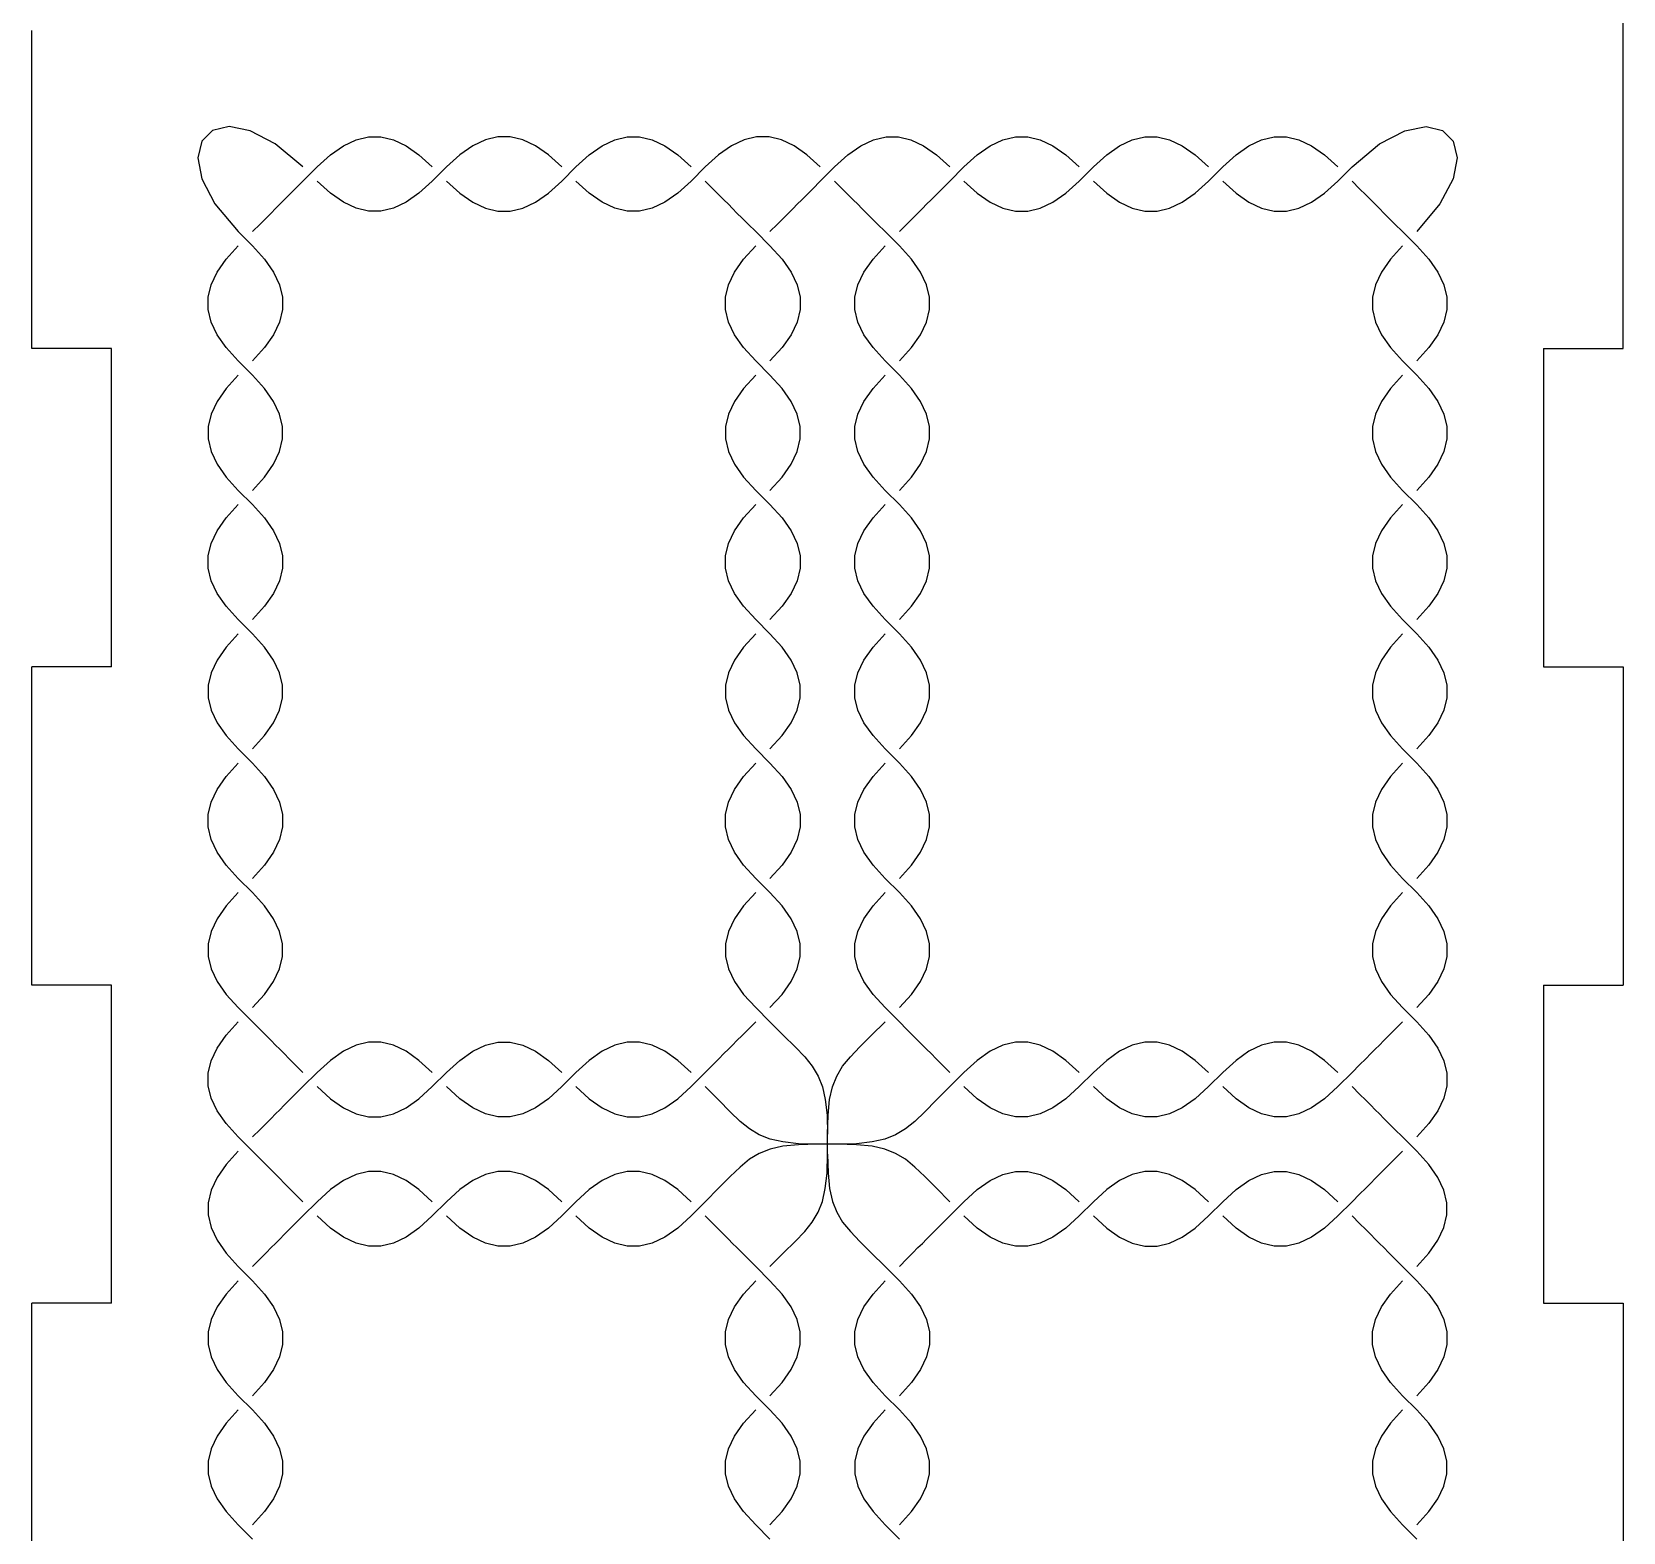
# Model space of a CAD drawing. Extents: x -112 to 112, y -170 to 170.
# Drawn here: x 0.6 to 111.8, y -63.9 to 40.9 of the extents above; entities that cross this region are included whole.
import ezdxf

# ---------------------------------------------------------------- set-up
doc = ezdxf.new("R2010")
doc.units = 0
doc.header["$MEASUREMENT"] = 0
doc.layers.get('0').update_dxf_attribs({"linetype": 'CONTINUOUS'})

msp = doc.modelspace()

# ---------------------------------------------------------------- linework, layer by layer
for p, q in [((111.76, 18.73), (111.76, 168.35)), ((0.64, 18.73), (0.64, 40.95)), ((13.25, 33.97), (12.5, 33.22)), ((14.41, 34.24), (13.25, 33.97)), ((15.89, 33.95), (14.41, 34.24)), ((17.64, 33.04), (15.89, 33.95)), ((23.28, 33.31), (24.15, 33.52)), ((24.15, 33.52), (25.02, 33.52)), ((25.02, 33.52), (25.89, 33.31)), ((33.18, 33.52), (32.31, 33.31)), ((34.05, 33.52), (33.18, 33.52)), ((34.92, 33.31), (34.05, 33.52)), ((41.35, 33.31), (42.22, 33.52)), ((42.22, 33.52), (43.08, 33.52)), ((43.08, 33.52), (43.95, 33.31)), ((51.25, 33.52), (50.38, 33.31)), ((52.12, 33.52), (51.25, 33.52)), ((52.99, 33.31), (52.12, 33.52)), ((59.42, 33.31), (60.29, 33.52)), ((60.29, 33.52), (61.15, 33.52)), ((61.15, 33.52), (62.02, 33.31)), ((68.45, 33.31), (69.32, 33.52)), ((69.32, 33.52), (70.19, 33.52)), ((70.19, 33.52), (71.06, 33.31)), ((77.48, 33.31), (78.35, 33.52)), ((78.35, 33.52), (79.22, 33.52)), ((79.22, 33.52), (80.09, 33.31)), ((86.52, 33.31), (87.39, 33.52)), ((87.39, 33.52), (88.25, 33.52)), ((88.25, 33.52), (89.12, 33.31)), ((94.76, 33.04), (96.51, 33.95)), ((96.51, 33.95), (98, 34.24)), ((98, 34.24), (99.15, 33.97)), ((99.15, 33.97), (99.9, 33.22)), ((12.5, 33.22), (12.23, 32.06)), ((19.57, 31.42), (17.64, 33.04)), ((20.57, 31.42), (21.5, 32.26)), ((21.5, 32.26), (22.4, 32.89)), ((22.4, 32.89), (23.28, 33.31)), ((25.89, 33.31), (26.77, 32.89)), ((26.77, 32.89), (27.67, 32.26)), ((27.67, 32.26), (28.6, 31.42)), ((30.53, 32.26), (29.6, 31.42)), ((31.43, 32.89), (30.53, 32.26)), ((32.31, 33.31), (31.43, 32.89)), ((35.8, 32.89), (34.92, 33.31)), ((36.71, 32.26), (35.8, 32.89)), ((37.64, 31.42), (36.71, 32.26)), ((38.63, 31.42), (39.56, 32.26)), ((39.56, 32.26), (40.47, 32.89)), ((40.47, 32.89), (41.35, 33.31)), ((43.95, 33.31), (44.84, 32.89)), ((44.84, 32.89), (45.74, 32.26)), ((45.74, 32.26), (46.67, 31.42)), ((48.6, 32.26), (47.67, 31.42)), ((49.5, 32.89), (48.6, 32.26)), ((50.38, 33.31), (49.5, 32.89)), ((53.87, 32.89), (52.99, 33.31)), ((54.77, 32.26), (53.87, 32.89)), ((55.7, 31.42), (54.77, 32.26)), ((56.7, 31.42), (57.63, 32.26)), ((57.63, 32.26), (58.53, 32.89)), ((58.53, 32.89), (59.42, 33.31)), ((62.02, 33.31), (62.9, 32.89)), ((62.9, 32.89), (63.81, 32.26)), ((63.81, 32.26), (64.74, 31.42)), ((65.73, 31.42), (66.66, 32.26)), ((66.66, 32.26), (67.57, 32.89)), ((67.57, 32.89), (68.45, 33.31)), ((71.06, 33.31), (71.94, 32.89)), ((71.94, 32.89), (72.84, 32.26)), ((72.84, 32.26), (73.77, 31.42)), ((74.77, 31.42), (75.7, 32.26)), ((75.7, 32.26), (76.6, 32.89)), ((76.6, 32.89), (77.48, 33.31)), ((80.09, 33.31), (80.97, 32.89)), ((80.97, 32.89), (81.87, 32.26)), ((81.87, 32.26), (82.8, 31.42)), ((83.8, 31.42), (84.73, 32.26)), ((84.73, 32.26), (85.63, 32.89)), ((85.63, 32.89), (86.52, 33.31)), ((89.12, 33.31), (90, 32.89)), ((90, 32.89), (90.91, 32.26)), ((90.91, 32.26), (91.84, 31.42)), ((92.84, 31.42), (94.76, 33.04)), ((99.9, 33.22), (100.17, 32.06)), ((12.23, 32.06), (12.52, 30.58)), ((19.57, 30.42), (20.57, 31.42)), ((29.6, 31.42), (28.6, 30.42)), ((37.64, 30.42), (38.63, 31.42)), ((47.67, 31.42), (46.67, 30.42)), ((55.7, 30.42), (56.7, 31.42)), ((64.74, 30.42), (65.73, 31.42)), ((73.77, 30.42), (74.77, 31.42)), ((82.8, 30.42), (83.8, 31.42)), ((91.84, 30.42), (92.84, 31.42)), ((100.17, 32.06), (99.89, 30.58)), ((12.52, 30.58), (13.43, 28.83)), ((19.04, 29.89), (19.57, 30.42)), ((21.5, 29.58), (20.57, 30.42)), ((28.6, 30.42), (27.67, 29.58)), ((29.6, 30.42), (30.53, 29.58)), ((36.71, 29.58), (37.64, 30.42)), ((39.56, 29.58), (38.63, 30.42)), ((46.67, 30.42), (45.74, 29.58)), ((47.67, 30.42), (48.19, 29.89)), ((55.18, 29.89), (55.7, 30.42)), ((57.23, 29.89), (56.7, 30.42)), ((64.21, 29.89), (64.74, 30.42)), ((65.73, 30.42), (66.66, 29.58)), ((72.84, 29.58), (73.77, 30.42)), ((74.77, 30.42), (75.7, 29.58)), ((81.87, 29.58), (82.8, 30.42)), ((83.8, 30.42), (84.73, 29.58)), ((90.91, 29.58), (91.84, 30.42)), ((92.84, 30.42), (93.36, 29.89)), ((99.89, 30.58), (98.97, 28.83)), ((17.96, 28.81), (18.27, 29.12)), ((18.27, 29.12), (18.62, 29.47)), ((18.62, 29.47), (19.04, 29.89)), ((22.4, 28.95), (21.5, 29.58)), ((23.28, 28.53), (22.4, 28.95)), ((26.77, 28.95), (25.89, 28.53)), ((27.67, 29.58), (26.77, 28.95)), ((30.53, 29.58), (31.43, 28.95)), ((31.43, 28.95), (32.31, 28.53)), ((34.92, 28.53), (35.8, 28.95)), ((35.8, 28.95), (36.71, 29.58)), ((40.47, 28.95), (39.56, 29.58)), ((41.35, 28.53), (40.47, 28.95)), ((44.84, 28.95), (43.95, 28.53)), ((45.74, 29.58), (44.84, 28.95)), ((48.19, 29.89), (48.62, 29.47)), ((48.62, 29.47), (48.97, 29.12)), ((48.97, 29.12), (49.28, 28.81)), ((54.09, 28.81), (54.4, 29.12)), ((54.4, 29.12), (54.75, 29.47)), ((54.75, 29.47), (55.18, 29.89)), ((57.65, 29.47), (57.23, 29.89)), ((58, 29.12), (57.65, 29.47)), ((58.31, 28.81), (58, 29.12)), ((63.12, 28.81), (63.43, 29.12)), ((63.43, 29.12), (63.79, 29.47)), ((63.79, 29.47), (64.21, 29.89)), ((66.66, 29.58), (67.57, 28.95)), ((67.57, 28.95), (68.45, 28.53)), ((71.06, 28.53), (71.94, 28.95)), ((71.94, 28.95), (72.84, 29.58)), ((75.7, 29.58), (76.6, 28.95)), ((76.6, 28.95), (77.48, 28.53)), ((80.09, 28.53), (80.97, 28.95)), ((80.97, 28.95), (81.87, 29.58)), ((84.73, 29.58), (85.63, 28.95)), ((85.63, 28.95), (86.52, 28.53)), ((89.12, 28.53), (90, 28.95)), ((90, 28.95), (90.91, 29.58)), ((93.36, 29.89), (93.79, 29.47)), ((93.79, 29.47), (94.14, 29.12)), ((94.14, 29.12), (94.45, 28.81)), ((13.43, 28.83), (15.05, 26.9)), ((16.58, 27.43), (17, 27.85)), ((17, 27.85), (17.35, 28.2)), ((17.35, 28.2), (17.66, 28.51)), ((17.66, 28.51), (17.96, 28.81)), ((24.15, 28.32), (23.28, 28.53)), ((25.02, 28.32), (24.15, 28.32)), ((25.89, 28.53), (25.02, 28.32)), ((32.31, 28.53), (33.18, 28.32)), ((33.18, 28.32), (34.05, 28.32)), ((34.05, 28.32), (34.92, 28.53)), ((42.22, 28.32), (41.35, 28.53)), ((43.08, 28.32), (42.22, 28.32)), ((43.95, 28.53), (43.08, 28.32)), ((49.28, 28.81), (49.57, 28.51)), ((49.57, 28.51), (49.88, 28.2)), ((49.88, 28.2), (50.24, 27.85)), ((50.24, 27.85), (50.66, 27.43)), ((52.71, 27.43), (53.14, 27.85)), ((53.14, 27.85), (53.49, 28.2)), ((53.49, 28.2), (53.8, 28.51)), ((53.8, 28.51), (54.09, 28.81)), ((58.61, 28.51), (58.31, 28.81)), ((58.92, 28.2), (58.61, 28.51)), ((59.27, 27.85), (58.92, 28.2)), ((59.69, 27.43), (59.27, 27.85)), ((61.74, 27.43), (62.17, 27.85)), ((62.17, 27.85), (62.52, 28.2)), ((62.52, 28.2), (62.83, 28.51)), ((62.83, 28.51), (63.12, 28.81)), ((68.45, 28.53), (69.32, 28.32)), ((69.32, 28.32), (70.19, 28.32)), ((70.19, 28.32), (71.06, 28.53)), ((77.48, 28.53), (78.35, 28.32)), ((78.35, 28.32), (79.22, 28.32)), ((79.22, 28.32), (80.09, 28.53)), ((86.52, 28.53), (87.39, 28.32)), ((87.39, 28.32), (88.25, 28.32)), ((88.25, 28.32), (89.12, 28.53)), ((94.45, 28.81), (94.74, 28.51)), ((94.74, 28.51), (95.05, 28.2)), ((95.05, 28.2), (95.4, 27.85)), ((95.4, 27.85), (95.83, 27.43)), ((98.97, 28.83), (97.35, 26.9)), ((15.05, 26.9), (16.05, 25.9)), ((16.05, 26.9), (16.58, 27.43)), ((50.66, 27.43), (51.19, 26.9)), ((51.19, 26.9), (52.18, 25.9)), ((52.18, 26.9), (52.71, 27.43)), ((60.22, 26.9), (59.69, 27.43)), ((61.22, 25.9), (60.22, 26.9)), ((61.22, 26.9), (61.74, 27.43)), ((95.83, 27.43), (96.35, 26.9)), ((96.35, 26.9), (97.35, 25.9)), ((14.21, 24.97), (15.05, 25.9)), ((16.05, 25.9), (16.89, 24.97)), ((50.34, 24.97), (51.19, 25.9)), ((52.18, 25.9), (53.03, 24.97)), ((59.38, 24.97), (60.22, 25.9)), ((62.06, 24.97), (61.22, 25.9)), ((96.35, 25.9), (95.51, 24.97)), ((97.35, 25.9), (98.19, 24.97)), ((13.58, 24.07), (14.21, 24.97)), ((16.89, 24.97), (17.52, 24.07)), ((49.71, 24.07), (50.34, 24.97)), ((53.03, 24.97), (53.66, 24.07)), ((58.75, 24.07), (59.38, 24.97)), ((62.69, 24.07), (62.06, 24.97)), ((95.51, 24.97), (94.88, 24.07)), ((98.19, 24.97), (98.83, 24.07)), ((13.16, 23.19), (13.58, 24.07)), ((17.52, 24.07), (17.94, 23.19)), ((49.29, 23.19), (49.71, 24.07)), ((53.66, 24.07), (54.08, 23.19)), ((58.33, 23.19), (58.75, 24.07)), ((63.11, 23.19), (62.69, 24.07)), ((94.88, 24.07), (94.46, 23.19)), ((98.83, 24.07), (99.25, 23.19)), ((12.95, 22.32), (13.16, 23.19)), ((12.95, 21.45), (12.95, 22.32)), ((17.94, 23.19), (18.15, 22.32)), ((18.15, 22.32), (18.15, 21.45)), ((49.08, 22.32), (49.29, 23.19)), ((49.08, 21.45), (49.08, 22.32)), ((54.08, 23.19), (54.29, 22.32)), ((54.29, 22.32), (54.29, 21.45)), ((58.12, 22.32), (58.33, 23.19)), ((58.12, 21.45), (58.12, 22.32)), ((63.32, 22.32), (63.11, 23.19)), ((63.32, 21.45), (63.32, 22.32)), ((94.46, 23.19), (94.25, 22.32)), ((94.25, 22.32), (94.25, 21.45)), ((99.25, 23.19), (99.46, 22.32)), ((99.46, 22.32), (99.46, 21.45)), ((13.16, 20.58), (12.95, 21.45)), ((18.15, 21.45), (17.94, 20.58)), ((49.29, 20.58), (49.08, 21.45)), ((54.29, 21.45), (54.08, 20.58)), ((58.33, 20.58), (58.12, 21.45)), ((63.11, 20.58), (63.32, 21.45)), ((94.25, 21.45), (94.46, 20.58)), ((99.46, 21.45), (99.25, 20.58)), ((13.58, 19.7), (13.16, 20.58)), ((17.94, 20.58), (17.52, 19.7)), ((49.71, 19.7), (49.29, 20.58)), ((54.08, 20.58), (53.66, 19.7)), ((58.75, 19.7), (58.33, 20.58)), ((62.69, 19.7), (63.11, 20.58)), ((94.46, 20.58), (94.88, 19.7)), ((99.25, 20.58), (98.83, 19.7)), ((14.21, 18.8), (13.58, 19.7)), ((17.52, 19.7), (16.89, 18.8)), ((50.34, 18.8), (49.71, 19.7)), ((53.66, 19.7), (53.03, 18.8)), ((59.38, 18.8), (58.75, 19.7)), ((62.06, 18.8), (62.69, 19.7)), ((94.88, 19.7), (95.51, 18.8)), ((98.83, 19.7), (98.19, 18.8)), ((6.2, 18.73), (0.64, 18.73)), ((6.2, -3.5), (6.2, 18.73)), ((15.05, 17.87), (14.21, 18.8)), ((16.05, 16.87), (15.05, 17.87)), ((16.89, 18.8), (16.05, 17.87)), ((51.19, 17.87), (50.34, 18.8)), ((52.18, 16.87), (51.19, 17.87)), ((53.03, 18.8), (52.18, 17.87)), ((60.22, 17.87), (59.38, 18.8)), ((61.22, 16.87), (60.22, 17.87)), ((61.22, 17.87), (62.06, 18.8)), ((95.51, 18.8), (96.35, 17.87)), ((96.35, 17.87), (97.35, 16.87)), ((98.19, 18.8), (97.35, 17.87)), ((106.21, 18.73), (111.76, 18.73)), ((106.21, 18.73), (106.21, -3.5)), ((15.05, 16.87), (14.21, 15.94)), ((16.89, 15.94), (16.05, 16.87)), ((51.19, 16.87), (50.34, 15.94)), ((53.03, 15.94), (52.18, 16.87)), ((59.38, 15.94), (60.22, 16.87)), ((62.06, 15.94), (61.22, 16.87)), ((96.35, 16.87), (95.51, 15.94)), ((97.35, 16.87), (98.19, 15.94)), ((14.21, 15.94), (13.58, 15.04)), ((17.52, 15.04), (16.89, 15.94)), ((50.34, 15.94), (49.71, 15.04)), ((53.66, 15.04), (53.03, 15.94)), ((58.75, 15.04), (59.38, 15.94)), ((62.69, 15.04), (62.06, 15.94)), ((95.51, 15.94), (94.88, 15.04)), ((98.19, 15.94), (98.83, 15.04)), ((13.58, 15.04), (13.16, 14.16)), ((17.94, 14.16), (17.52, 15.04)), ((49.71, 15.04), (49.29, 14.16)), ((54.08, 14.16), (53.66, 15.04)), ((58.33, 14.16), (58.75, 15.04)), ((63.11, 14.16), (62.69, 15.04)), ((94.88, 15.04), (94.46, 14.16)), ((98.83, 15.04), (99.25, 14.16)), ((13.16, 14.16), (12.95, 13.29)), ((18.15, 13.29), (17.94, 14.16)), ((49.29, 14.16), (49.08, 13.29)), ((54.29, 13.29), (54.08, 14.16)), ((58.12, 13.29), (58.33, 14.16)), ((63.32, 13.29), (63.11, 14.16)), ((94.46, 14.16), (94.25, 13.29)), ((99.25, 14.16), (99.46, 13.29)), ((12.95, 13.29), (12.95, 12.42)), ((12.95, 12.42), (13.16, 11.55)), ((17.94, 11.55), (18.15, 12.42)), ((18.15, 12.42), (18.15, 13.29)), ((49.08, 13.29), (49.08, 12.42)), ((49.08, 12.42), (49.29, 11.55)), ((54.08, 11.55), (54.29, 12.42)), ((54.29, 12.42), (54.29, 13.29)), ((58.12, 12.42), (58.12, 13.29)), ((58.33, 11.55), (58.12, 12.42)), ((63.11, 11.55), (63.32, 12.42)), ((63.32, 12.42), (63.32, 13.29)), ((94.25, 13.29), (94.25, 12.42)), ((94.25, 12.42), (94.46, 11.55)), ((99.46, 12.42), (99.25, 11.55)), ((99.46, 13.29), (99.46, 12.42)), ((13.16, 11.55), (13.58, 10.67)), ((17.52, 10.67), (17.94, 11.55)), ((49.29, 11.55), (49.71, 10.67)), ((53.66, 10.67), (54.08, 11.55)), ((58.75, 10.67), (58.33, 11.55)), ((62.69, 10.67), (63.11, 11.55)), ((94.46, 11.55), (94.88, 10.67)), ((99.25, 11.55), (98.83, 10.67)), ((13.58, 10.67), (14.21, 9.76)), ((16.89, 9.76), (17.52, 10.67)), ((49.71, 10.67), (50.34, 9.76)), ((53.03, 9.76), (53.66, 10.67)), ((59.38, 9.76), (58.75, 10.67)), ((62.06, 9.76), (62.69, 10.67)), ((94.88, 10.67), (95.51, 9.76)), ((98.83, 10.67), (98.19, 9.76)), ((14.21, 9.76), (15.05, 8.83)), ((16.05, 8.83), (16.89, 9.76)), ((50.34, 9.76), (51.19, 8.83)), ((52.18, 8.83), (53.03, 9.76)), ((60.22, 8.83), (59.38, 9.76)), ((61.22, 8.83), (62.06, 9.76)), ((95.51, 9.76), (96.35, 8.83)), ((98.19, 9.76), (97.35, 8.83)), ((14.21, 6.91), (15.05, 7.84)), ((15.05, 8.83), (16.05, 7.84)), ((16.05, 7.84), (16.89, 6.91)), ((50.34, 6.91), (51.19, 7.84)), ((51.19, 8.83), (52.18, 7.84)), ((52.18, 7.84), (53.03, 6.91)), ((59.38, 6.91), (60.22, 7.84)), ((61.22, 7.84), (60.22, 8.83)), ((62.06, 6.91), (61.22, 7.84)), ((96.35, 7.84), (95.51, 6.91)), ((96.35, 8.83), (97.35, 7.84)), ((97.35, 7.84), (98.19, 6.91)), ((13.58, 6), (14.21, 6.91)), ((16.89, 6.91), (17.52, 6)), ((49.71, 6), (50.34, 6.91)), ((53.03, 6.91), (53.66, 6)), ((58.75, 6), (59.38, 6.91)), ((62.69, 6), (62.06, 6.91)), ((95.51, 6.91), (94.88, 6)), ((98.19, 6.91), (98.83, 6)), ((13.16, 5.12), (13.58, 6)), ((17.52, 6), (17.94, 5.12)), ((49.29, 5.12), (49.71, 6)), ((53.66, 6), (54.08, 5.12)), ((58.33, 5.12), (58.75, 6)), ((63.11, 5.12), (62.69, 6)), ((94.88, 6), (94.46, 5.12)), ((98.83, 6), (99.25, 5.12)), ((12.95, 4.25), (13.16, 5.12)), ((17.94, 5.12), (18.15, 4.25)), ((49.08, 4.25), (49.29, 5.12)), ((54.08, 5.12), (54.29, 4.25)), ((58.12, 4.25), (58.33, 5.12)), ((63.32, 4.25), (63.11, 5.12)), ((94.46, 5.12), (94.25, 4.25)), ((99.25, 5.12), (99.46, 4.25)), ((12.95, 3.39), (12.95, 4.25)), ((13.16, 2.52), (12.95, 3.39)), ((18.15, 3.39), (17.94, 2.52)), ((18.15, 4.25), (18.15, 3.39)), ((49.08, 3.39), (49.08, 4.25)), ((49.29, 2.52), (49.08, 3.39)), ((54.29, 3.39), (54.08, 2.52)), ((54.29, 4.25), (54.29, 3.39)), ((58.12, 3.39), (58.12, 4.25)), ((58.33, 2.52), (58.12, 3.39)), ((63.11, 2.52), (63.32, 3.39)), ((63.32, 3.39), (63.32, 4.25)), ((94.25, 4.25), (94.25, 3.39)), ((94.25, 3.39), (94.46, 2.52)), ((99.46, 3.39), (99.25, 2.52)), ((99.46, 4.25), (99.46, 3.39)), ((13.58, 1.63), (13.16, 2.52)), ((17.94, 2.52), (17.52, 1.63)), ((49.71, 1.63), (49.29, 2.52)), ((54.08, 2.52), (53.66, 1.63)), ((58.75, 1.63), (58.33, 2.52)), ((62.69, 1.63), (63.11, 2.52)), ((94.46, 2.52), (94.88, 1.63)), ((99.25, 2.52), (98.83, 1.63)), ((14.21, 0.73), (13.58, 1.63)), ((17.52, 1.63), (16.89, 0.73)), ((50.34, 0.73), (49.71, 1.63)), ((53.66, 1.63), (53.03, 0.73)), ((59.38, 0.73), (58.75, 1.63)), ((62.06, 0.73), (62.69, 1.63)), ((94.88, 1.63), (95.51, 0.73)), ((98.83, 1.63), (98.19, 0.73)), ((15.05, -0.2), (14.21, 0.73)), ((16.89, 0.73), (16.05, -0.2)), ((51.19, -0.2), (50.34, 0.73)), ((53.03, 0.73), (52.18, -0.2)), ((60.22, -0.2), (59.38, 0.73)), ((61.22, -0.2), (62.06, 0.73)), ((95.51, 0.73), (96.35, -0.2)), ((98.19, 0.73), (97.35, -0.2)), ((16.05, -1.2), (15.05, -0.2)), ((52.18, -1.2), (51.19, -0.2)), ((61.22, -1.2), (60.22, -0.2)), ((96.35, -0.2), (97.35, -1.2)), ((14.21, -2.13), (13.58, -3.03)), ((15.05, -1.2), (14.21, -2.13)), ((16.89, -2.13), (16.05, -1.2)), ((17.52, -3.03), (16.89, -2.13)), ((50.34, -2.13), (49.71, -3.03)), ((51.19, -1.2), (50.34, -2.13)), ((53.03, -2.13), (52.18, -1.2)), ((53.66, -3.03), (53.03, -2.13)), ((58.75, -3.03), (59.38, -2.13)), ((59.38, -2.13), (60.22, -1.2)), ((62.06, -2.13), (61.22, -1.2)), ((62.69, -3.03), (62.06, -2.13)), ((95.51, -2.13), (94.88, -3.03)), ((96.35, -1.2), (95.51, -2.13)), ((97.35, -1.2), (98.19, -2.13)), ((98.19, -2.13), (98.83, -3.03)), ((13.58, -3.03), (13.16, -3.91)), ((17.94, -3.91), (17.52, -3.03)), ((49.71, -3.03), (49.29, -3.91)), ((54.08, -3.91), (53.66, -3.03)), ((58.33, -3.91), (58.75, -3.03)), ((63.11, -3.91), (62.69, -3.03)), ((94.88, -3.03), (94.46, -3.91)), ((98.83, -3.03), (99.25, -3.91)), ((0.64, -25.72), (0.64, -3.5)), ((6.2, -3.5), (0.64, -3.5)), ((13.16, -3.91), (12.95, -4.78)), ((18.15, -4.78), (17.94, -3.91)), ((49.29, -3.91), (49.08, -4.78)), ((54.29, -4.78), (54.08, -3.91)), ((58.12, -4.78), (58.33, -3.91)), ((63.32, -4.78), (63.11, -3.91)), ((94.46, -3.91), (94.25, -4.78)), ((99.25, -3.91), (99.46, -4.78)), ((106.21, -3.5), (111.76, -3.5)), ((111.76, -3.5), (111.76, -25.72)), ((12.95, -4.78), (12.95, -5.65)), ((18.15, -5.65), (18.15, -4.78)), ((49.08, -4.78), (49.08, -5.65)), ((54.29, -5.65), (54.29, -4.78)), ((58.12, -5.65), (58.12, -4.78)), ((63.32, -5.65), (63.32, -4.78)), ((94.25, -4.78), (94.25, -5.65)), ((99.46, -4.78), (99.46, -5.65)), ((12.95, -5.65), (13.16, -6.52)), ((13.16, -6.52), (13.58, -7.4)), ((17.52, -7.4), (17.94, -6.52)), ((17.94, -6.52), (18.15, -5.65)), ((49.08, -5.65), (49.29, -6.52)), ((49.29, -6.52), (49.71, -7.4)), ((53.66, -7.4), (54.08, -6.52)), ((54.08, -6.52), (54.29, -5.65)), ((58.33, -6.52), (58.12, -5.65)), ((58.75, -7.4), (58.33, -6.52)), ((62.69, -7.4), (63.11, -6.52)), ((63.11, -6.52), (63.32, -5.65)), ((94.25, -5.65), (94.46, -6.52)), ((94.46, -6.52), (94.88, -7.4)), ((99.25, -6.52), (98.83, -7.4)), ((99.46, -5.65), (99.25, -6.52)), ((13.58, -7.4), (14.21, -8.3)), ((16.89, -8.3), (17.52, -7.4)), ((49.71, -7.4), (50.34, -8.3)), ((53.03, -8.3), (53.66, -7.4)), ((59.38, -8.3), (58.75, -7.4)), ((62.06, -8.3), (62.69, -7.4)), ((94.88, -7.4), (95.51, -8.3)), ((98.83, -7.4), (98.19, -8.3)), ((14.21, -8.3), (15.05, -9.23)), ((16.05, -9.23), (16.89, -8.3)), ((50.34, -8.3), (51.19, -9.23)), ((52.18, -9.23), (53.03, -8.3)), ((60.22, -9.23), (59.38, -8.3)), ((61.22, -9.23), (62.06, -8.3)), ((95.51, -8.3), (96.35, -9.23)), ((98.19, -8.3), (97.35, -9.23)), ((15.05, -9.23), (16.05, -10.23)), ((51.19, -9.23), (52.18, -10.23)), ((61.22, -10.23), (60.22, -9.23)), ((96.35, -9.23), (97.35, -10.23)), ((14.21, -11.16), (15.05, -10.23)), ((16.05, -10.23), (16.89, -11.16)), ((50.34, -11.16), (51.19, -10.23)), ((52.18, -10.23), (53.03, -11.16)), ((59.38, -11.16), (60.22, -10.23)), ((62.06, -11.16), (61.22, -10.23)), ((96.35, -10.23), (95.51, -11.16)), ((97.35, -10.23), (98.19, -11.16)), ((13.16, -12.95), (13.58, -12.06)), ((13.58, -12.06), (14.21, -11.16)), ((16.89, -11.16), (17.52, -12.06)), ((17.52, -12.06), (17.94, -12.95)), ((49.29, -12.95), (49.71, -12.06)), ((49.71, -12.06), (50.34, -11.16)), ((53.03, -11.16), (53.66, -12.06)), ((53.66, -12.06), (54.08, -12.95)), ((58.33, -12.95), (58.75, -12.06)), ((58.75, -12.06), (59.38, -11.16)), ((62.69, -12.06), (62.06, -11.16)), ((63.11, -12.95), (62.69, -12.06)), ((94.88, -12.06), (94.46, -12.95)), ((95.51, -11.16), (94.88, -12.06)), ((98.19, -11.16), (98.83, -12.06)), ((98.83, -12.06), (99.25, -12.95)), ((12.95, -13.82), (13.16, -12.95)), ((17.94, -12.95), (18.15, -13.82)), ((49.08, -13.82), (49.29, -12.95)), ((54.08, -12.95), (54.29, -13.82)), ((58.12, -13.82), (58.33, -12.95)), ((63.32, -13.82), (63.11, -12.95)), ((94.46, -12.95), (94.25, -13.82)), ((99.25, -12.95), (99.46, -13.82)), ((12.95, -14.68), (12.95, -13.82)), ((18.15, -13.82), (18.15, -14.68)), ((49.08, -14.68), (49.08, -13.82)), ((54.29, -13.82), (54.29, -14.68)), ((58.12, -14.68), (58.12, -13.82)), ((63.32, -14.68), (63.32, -13.82)), ((94.25, -13.82), (94.25, -14.68)), ((99.46, -13.82), (99.46, -14.68)), ((13.16, -15.55), (12.95, -14.68)), ((13.58, -16.43), (13.16, -15.55)), ((17.94, -15.55), (17.52, -16.43)), ((18.15, -14.68), (17.94, -15.55)), ((49.29, -15.55), (49.08, -14.68)), ((49.71, -16.43), (49.29, -15.55)), ((54.08, -15.55), (53.66, -16.43)), ((54.29, -14.68), (54.08, -15.55)), ((58.33, -15.55), (58.12, -14.68)), ((58.75, -16.43), (58.33, -15.55)), ((62.69, -16.43), (63.11, -15.55)), ((63.11, -15.55), (63.32, -14.68)), ((94.25, -14.68), (94.46, -15.55)), ((94.46, -15.55), (94.88, -16.43)), ((99.25, -15.55), (98.83, -16.43)), ((99.46, -14.68), (99.25, -15.55)), ((14.21, -17.34), (13.58, -16.43)), ((17.52, -16.43), (16.89, -17.34)), ((50.34, -17.34), (49.71, -16.43)), ((53.66, -16.43), (53.03, -17.34)), ((59.38, -17.34), (58.75, -16.43)), ((62.06, -17.34), (62.69, -16.43)), ((94.88, -16.43), (95.51, -17.34)), ((98.83, -16.43), (98.19, -17.34)), ((15.05, -18.27), (14.21, -17.34)), ((16.89, -17.34), (16.05, -18.27)), ((51.19, -18.27), (50.34, -17.34)), ((53.03, -17.34), (52.18, -18.27)), ((60.22, -18.27), (59.38, -17.34)), ((61.22, -18.27), (62.06, -17.34)), ((95.51, -17.34), (96.35, -18.27)), ((98.19, -17.34), (97.35, -18.27)), ((16.05, -19.26), (15.05, -18.27)), ((52.18, -19.26), (51.19, -18.27)), ((61.22, -19.26), (60.22, -18.27)), ((96.35, -18.27), (97.35, -19.26)), ((15.05, -19.26), (14.21, -20.19)), ((16.89, -20.19), (16.05, -19.26)), ((51.19, -19.26), (50.34, -20.19)), ((53.03, -20.19), (52.18, -19.26)), ((59.38, -20.19), (60.22, -19.26)), ((62.06, -20.19), (61.22, -19.26)), ((96.35, -19.26), (95.51, -20.19)), ((97.35, -19.26), (98.19, -20.19)), ((13.58, -21.1), (13.16, -21.98)), ((14.21, -20.19), (13.58, -21.1)), ((17.52, -21.1), (16.89, -20.19)), ((17.94, -21.98), (17.52, -21.1)), ((49.71, -21.1), (49.29, -21.98)), ((50.34, -20.19), (49.71, -21.1)), ((53.66, -21.1), (53.03, -20.19)), ((54.08, -21.98), (53.66, -21.1)), ((58.33, -21.98), (58.75, -21.1)), ((58.75, -21.1), (59.38, -20.19)), ((62.69, -21.1), (62.06, -20.19)), ((63.11, -21.98), (62.69, -21.1)), ((94.88, -21.1), (94.46, -21.98)), ((95.51, -20.19), (94.88, -21.1)), ((98.19, -20.19), (98.83, -21.1)), ((98.83, -21.1), (99.25, -21.98)), ((13.16, -21.98), (12.95, -22.85)), ((18.15, -22.85), (17.94, -21.98)), ((49.29, -21.98), (49.08, -22.85)), ((54.29, -22.85), (54.08, -21.98)), ((58.12, -22.85), (58.33, -21.98)), ((63.32, -22.85), (63.11, -21.98)), ((94.46, -21.98), (94.25, -22.85)), ((99.25, -21.98), (99.46, -22.85)), ((12.95, -22.85), (12.95, -23.72)), ((18.15, -23.72), (18.15, -22.85)), ((49.08, -22.85), (49.08, -23.72)), ((54.29, -23.72), (54.29, -22.85)), ((58.12, -23.72), (58.12, -22.85)), ((63.32, -23.72), (63.32, -22.85)), ((94.25, -22.85), (94.25, -23.72)), ((99.46, -22.85), (99.46, -23.72)), ((12.95, -23.72), (13.16, -24.59)), ((17.94, -24.59), (18.15, -23.72)), ((49.08, -23.72), (49.29, -24.59)), ((54.08, -24.59), (54.29, -23.72)), ((58.33, -24.59), (58.12, -23.72)), ((63.11, -24.59), (63.32, -23.72)), ((94.25, -23.72), (94.46, -24.59)), ((99.46, -23.72), (99.25, -24.59)), ((13.16, -24.59), (13.58, -25.47)), ((13.58, -25.47), (14.21, -26.37)), ((16.89, -26.37), (17.52, -25.47)), ((17.52, -25.47), (17.94, -24.59)), ((49.29, -24.59), (49.71, -25.47)), ((49.71, -25.47), (50.34, -26.37)), ((53.03, -26.37), (53.66, -25.47)), ((53.66, -25.47), (54.08, -24.59)), ((58.75, -25.47), (58.33, -24.59)), ((59.38, -26.37), (58.75, -25.47)), ((62.06, -26.37), (62.69, -25.47)), ((62.69, -25.47), (63.11, -24.59)), ((94.46, -24.59), (94.88, -25.47)), ((94.88, -25.47), (95.51, -26.37)), ((98.83, -25.47), (98.19, -26.37)), ((99.25, -24.59), (98.83, -25.47)), ((6.2, -25.72), (0.64, -25.72)), ((6.2, -47.95), (6.2, -25.72)), ((14.21, -26.37), (15.05, -27.3)), ((16.05, -27.3), (16.89, -26.37)), ((50.34, -26.37), (51.19, -27.3)), ((52.18, -27.3), (53.03, -26.37)), ((60.22, -27.3), (59.38, -26.37)), ((61.22, -27.3), (62.06, -26.37)), ((95.51, -26.37), (96.35, -27.3)), ((98.19, -26.37), (97.35, -27.3)), ((106.21, -25.72), (106.21, -47.95)), ((106.21, -25.72), (111.76, -25.72)), ((15.05, -27.3), (16.05, -28.3)), ((51.19, -27.3), (52.18, -28.3)), ((61.22, -28.3), (60.22, -27.3)), ((96.35, -27.3), (97.35, -28.3)), ((14.21, -29.23), (15.05, -28.3)), ((16.05, -28.3), (16.58, -28.82)), ((16.58, -28.82), (17, -29.25)), ((50.24, -29.25), (50.66, -28.82)), ((50.66, -28.82), (51.19, -28.3)), ((52.18, -28.3), (53.14, -29.24)), ((59.26, -29.24), (60.22, -28.3)), ((61.74, -28.82), (61.22, -28.3)), ((62.17, -29.25), (61.74, -28.82)), ((95.83, -28.82), (95.4, -29.25)), ((96.35, -28.3), (95.83, -28.82)), ((97.35, -28.3), (98.19, -29.23)), ((13.58, -30.13), (14.21, -29.23)), ((17, -29.25), (17.35, -29.6)), ((17.35, -29.6), (17.66, -29.91)), ((17.66, -29.91), (17.96, -30.2)), ((23.28, -29.92), (22.4, -30.34)), ((24.15, -29.71), (23.28, -29.92)), ((25.02, -29.71), (24.15, -29.71)), ((25.89, -29.92), (25.02, -29.71)), ((26.77, -30.34), (25.89, -29.92)), ((31.43, -30.34), (32.31, -29.92)), ((32.31, -29.92), (33.18, -29.71)), ((33.18, -29.71), (34.05, -29.71)), ((34.05, -29.71), (34.92, -29.92)), ((34.92, -29.92), (35.8, -30.34)), ((41.35, -29.92), (40.47, -30.34)), ((42.22, -29.71), (41.35, -29.92)), ((43.08, -29.71), (42.22, -29.71)), ((43.95, -29.92), (43.08, -29.71)), ((44.84, -30.34), (43.95, -29.92)), ((49.28, -30.2), (49.57, -29.91)), ((49.57, -29.91), (49.88, -29.6)), ((49.88, -29.6), (50.24, -29.25)), ((53.14, -29.24), (53.95, -30.03)), ((58.46, -30.03), (59.26, -29.24)), ((62.52, -29.6), (62.17, -29.25)), ((62.83, -29.91), (62.52, -29.6)), ((63.12, -30.2), (62.83, -29.91)), ((68.45, -29.92), (67.57, -30.34)), ((69.32, -29.71), (68.45, -29.92)), ((70.19, -29.71), (69.32, -29.71)), ((71.06, -29.92), (70.19, -29.71)), ((71.94, -30.34), (71.06, -29.92)), ((77.48, -29.92), (76.6, -30.34)), ((78.35, -29.71), (77.48, -29.92)), ((79.22, -29.71), (78.35, -29.71)), ((80.09, -29.92), (79.22, -29.71)), ((80.97, -30.34), (80.09, -29.92)), ((86.52, -29.92), (85.63, -30.34)), ((87.39, -29.71), (86.52, -29.92)), ((88.25, -29.71), (87.39, -29.71)), ((89.12, -29.92), (88.25, -29.71)), ((90, -30.34), (89.12, -29.92)), ((94.74, -29.91), (94.45, -30.2)), ((95.05, -29.6), (94.74, -29.91)), ((95.4, -29.25), (95.05, -29.6)), ((98.19, -29.23), (98.83, -30.13)), ((12.95, -31.88), (13.16, -31.01)), ((13.16, -31.01), (13.58, -30.13)), ((17.96, -30.2), (18.27, -30.51)), ((18.27, -30.51), (18.62, -30.87)), ((18.62, -30.87), (19.04, -31.29)), ((21.5, -30.98), (20.57, -31.82)), ((22.4, -30.34), (21.5, -30.98)), ((27.67, -30.98), (26.77, -30.34)), ((28.6, -31.82), (27.67, -30.98)), ((29.6, -31.82), (30.53, -30.98)), ((30.53, -30.98), (31.43, -30.34)), ((35.8, -30.34), (36.71, -30.98)), ((36.71, -30.98), (37.64, -31.82)), ((39.56, -30.98), (38.63, -31.82)), ((40.47, -30.34), (39.56, -30.98)), ((45.74, -30.98), (44.84, -30.34)), ((46.67, -31.82), (45.74, -30.98)), ((48.19, -31.29), (48.62, -30.87)), ((48.62, -30.87), (48.97, -30.51)), ((48.97, -30.51), (49.28, -30.2)), ((53.95, -30.03), (54.61, -30.73)), ((54.61, -30.73), (55.14, -31.39)), ((57.26, -31.39), (57.8, -30.73)), ((57.8, -30.73), (58.46, -30.03)), ((63.43, -30.51), (63.12, -30.2)), ((63.79, -30.87), (63.43, -30.51)), ((64.21, -31.29), (63.79, -30.87)), ((66.66, -30.98), (65.73, -31.82)), ((67.57, -30.34), (66.66, -30.98)), ((72.84, -30.98), (71.94, -30.34)), ((73.77, -31.82), (72.84, -30.98)), ((75.7, -30.98), (74.77, -31.82)), ((76.6, -30.34), (75.7, -30.98)), ((81.87, -30.98), (80.97, -30.34)), ((82.8, -31.82), (81.87, -30.98)), ((84.73, -30.98), (83.8, -31.82)), ((85.63, -30.34), (84.73, -30.98)), ((90.91, -30.98), (90, -30.34)), ((91.84, -31.82), (90.91, -30.98)), ((93.79, -30.87), (93.36, -31.29)), ((94.14, -30.51), (93.79, -30.87)), ((94.45, -30.2), (94.14, -30.51)), ((98.83, -30.13), (99.25, -31.01)), ((99.25, -31.01), (99.46, -31.88)), ((12.95, -32.75), (12.95, -31.88)), ((19.04, -31.29), (19.57, -31.82)), ((20.57, -31.82), (19.57, -32.81)), ((28.6, -32.81), (29.6, -31.82)), ((38.63, -31.82), (37.64, -32.81)), ((46.67, -32.81), (47.67, -31.82)), ((47.67, -31.82), (48.19, -31.29)), ((55.14, -31.39), (55.55, -32.08)), ((55.55, -32.08), (55.85, -32.83)), ((56.55, -32.83), (56.85, -32.08)), ((56.85, -32.08), (57.26, -31.39)), ((64.74, -31.82), (64.21, -31.29)), ((65.73, -31.82), (64.74, -32.81)), ((74.77, -31.82), (73.77, -32.81)), ((83.8, -31.82), (82.8, -32.81)), ((92.84, -31.82), (91.84, -32.81)), ((93.36, -31.29), (92.84, -31.82)), ((99.46, -31.88), (99.46, -32.75)), ((13.16, -33.62), (12.95, -32.75)), ((19.57, -32.81), (19.04, -33.34)), ((20.57, -32.81), (21.5, -33.66)), ((27.67, -33.66), (28.6, -32.81)), ((30.53, -33.66), (29.6, -32.81)), ((37.64, -32.81), (36.71, -33.66)), ((38.63, -32.81), (39.56, -33.66)), ((45.74, -33.66), (46.67, -32.81)), ((48.61, -33.77), (47.67, -32.81)), ((55.85, -32.83), (56.05, -33.72)), ((56.35, -33.72), (56.55, -32.83)), ((64.74, -32.81), (63.79, -33.77)), ((66.66, -33.66), (65.73, -32.81)), ((73.77, -32.81), (72.84, -33.66)), ((75.7, -33.66), (74.77, -32.81)), ((82.8, -32.81), (81.87, -33.66)), ((84.73, -33.66), (83.8, -32.81)), ((91.84, -32.81), (90.91, -33.66)), ((93.36, -33.34), (92.84, -32.81)), ((99.46, -32.75), (99.25, -33.62)), ((13.58, -34.5), (13.16, -33.62)), ((17.96, -34.43), (17.66, -34.72)), ((18.27, -34.12), (17.96, -34.43)), ((18.62, -33.77), (18.27, -34.12)), ((19.04, -33.34), (18.62, -33.77)), ((21.5, -33.66), (22.4, -34.29)), ((22.4, -34.29), (23.28, -34.71)), ((25.89, -34.71), (26.77, -34.29)), ((26.77, -34.29), (27.67, -33.66)), ((31.43, -34.29), (30.53, -33.66)), ((32.31, -34.71), (31.43, -34.29)), ((35.8, -34.29), (34.92, -34.71)), ((36.71, -33.66), (35.8, -34.29)), ((39.56, -33.66), (40.47, -34.29)), ((40.47, -34.29), (41.35, -34.71)), ((43.95, -34.71), (44.84, -34.29)), ((44.84, -34.29), (45.74, -33.66)), ((49.4, -34.58), (48.61, -33.77)), ((56.05, -33.72), (56.17, -34.8)), ((56.24, -34.8), (56.35, -33.72)), ((63.79, -33.77), (63, -34.58)), ((67.57, -34.29), (66.66, -33.66)), ((68.45, -34.71), (67.57, -34.29)), ((71.94, -34.29), (71.06, -34.71)), ((72.84, -33.66), (71.94, -34.29)), ((76.6, -34.29), (75.7, -33.66)), ((77.48, -34.71), (76.6, -34.29)), ((80.97, -34.29), (80.09, -34.71)), ((81.87, -33.66), (80.97, -34.29)), ((85.63, -34.29), (84.73, -33.66)), ((86.52, -34.71), (85.63, -34.29)), ((90, -34.29), (89.12, -34.71)), ((90.91, -33.66), (90, -34.29)), ((93.79, -33.77), (93.36, -33.34)), ((94.14, -34.12), (93.79, -33.77)), ((94.45, -34.43), (94.14, -34.12)), ((94.74, -34.72), (94.45, -34.43)), ((99.25, -33.62), (98.83, -34.5)), ((14.21, -35.4), (13.58, -34.5)), ((15.05, -36.33), (14.21, -35.4)), ((17, -35.38), (16.58, -35.81)), ((17.35, -35.03), (17, -35.38)), ((17.66, -34.72), (17.35, -35.03)), ((23.28, -34.71), (24.15, -34.92)), ((24.15, -34.92), (25.02, -34.92)), ((25.02, -34.92), (25.89, -34.71)), ((33.18, -34.92), (32.31, -34.71)), ((34.05, -34.92), (33.18, -34.92)), ((34.92, -34.71), (34.05, -34.92)), ((41.35, -34.71), (42.22, -34.92)), ((42.22, -34.92), (43.08, -34.92)), ((43.08, -34.92), (43.95, -34.71)), ((50.1, -35.24), (49.4, -34.58)), ((50.76, -35.77), (50.1, -35.24)), ((56.17, -34.8), (56.2, -36.13)), ((56.2, -36.13), (56.24, -34.8)), ((62.3, -35.24), (61.64, -35.77)), ((63, -34.58), (62.3, -35.24)), ((69.32, -34.92), (68.45, -34.71)), ((70.19, -34.92), (69.32, -34.92)), ((71.06, -34.71), (70.19, -34.92)), ((78.35, -34.92), (77.48, -34.71)), ((79.22, -34.92), (78.35, -34.92)), ((80.09, -34.71), (79.22, -34.92)), ((87.39, -34.92), (86.52, -34.71)), ((88.25, -34.92), (87.39, -34.92)), ((89.12, -34.71), (88.25, -34.92)), ((95.05, -35.03), (94.74, -34.72)), ((95.4, -35.38), (95.05, -35.03)), ((95.83, -35.81), (95.4, -35.38)), ((98.19, -35.4), (97.35, -36.33)), ((98.83, -34.5), (98.19, -35.4)), ((16.05, -37.33), (15.05, -36.33)), ((16.58, -35.81), (16.05, -36.33)), ((51.44, -36.18), (50.76, -35.77)), ((52.2, -36.48), (51.44, -36.18)), ((53.09, -36.68), (52.2, -36.48)), ((56.2, -36.83), (56.2, -36.13)), ((60.2, -36.48), (59.31, -36.68)), ((60.96, -36.18), (60.2, -36.48)), ((61.64, -35.77), (60.96, -36.18)), ((96.35, -36.33), (95.83, -35.81)), ((97.35, -37.33), (96.35, -36.33)), ((15.05, -37.33), (14.21, -38.26)), ((16.58, -37.86), (16.05, -37.33)), ((51.44, -37.48), (50.76, -37.89)), ((52.2, -37.18), (51.44, -37.48)), ((53.09, -36.98), (52.2, -37.18)), ((54.17, -36.8), (53.09, -36.68)), ((54.17, -36.87), (53.09, -36.98)), ((55.5, -36.83), (54.17, -36.8)), ((55.5, -36.83), (54.17, -36.87)), ((56.2, -36.83), (55.5, -36.83)), ((56.17, -38.86), (56.2, -37.54)), ((56.2, -37.54), (56.2, -36.83)), ((56.91, -36.83), (56.2, -36.83)), ((56.2, -37.54), (56.24, -38.86)), ((58.23, -36.8), (56.91, -36.83)), ((58.23, -36.87), (56.91, -36.83)), ((59.31, -36.68), (58.23, -36.8)), ((59.31, -36.98), (58.23, -36.87)), ((60.2, -37.18), (59.31, -36.98)), ((60.96, -37.48), (60.2, -37.18)), ((61.64, -37.89), (60.96, -37.48)), ((96.35, -37.33), (95.83, -37.86)), ((98.19, -38.26), (97.35, -37.33)), ((14.21, -38.26), (13.58, -39.16)), ((17, -38.28), (16.58, -37.86)), ((17.35, -38.63), (17, -38.28)), ((17.66, -38.94), (17.35, -38.63)), ((24.15, -38.75), (23.28, -38.96)), ((25.02, -38.75), (24.15, -38.75)), ((25.89, -38.96), (25.02, -38.75)), ((33.18, -38.75), (32.31, -38.96)), ((34.05, -38.75), (33.18, -38.75)), ((34.92, -38.96), (34.05, -38.75)), ((42.22, -38.75), (41.35, -38.96)), ((43.08, -38.75), (42.22, -38.75)), ((43.95, -38.96), (43.08, -38.75)), ((50.1, -38.43), (49.4, -39.09)), ((50.76, -37.89), (50.1, -38.43)), ((56.05, -39.94), (56.17, -38.86)), ((56.24, -38.86), (56.35, -39.94)), ((62.3, -38.43), (61.64, -37.89)), ((63, -39.09), (62.3, -38.43)), ((68.45, -38.96), (69.32, -38.75)), ((69.32, -38.75), (70.19, -38.75)), ((70.19, -38.75), (71.06, -38.96)), ((78.35, -38.75), (77.48, -38.96)), ((79.22, -38.75), (78.35, -38.75)), ((80.09, -38.96), (79.22, -38.75)), ((86.52, -38.96), (87.39, -38.75)), ((87.39, -38.75), (88.25, -38.75)), ((88.25, -38.75), (89.12, -38.96)), ((95.05, -38.63), (94.74, -38.94)), ((95.4, -38.28), (95.05, -38.63)), ((95.83, -37.86), (95.4, -38.28)), ((98.83, -39.16), (98.19, -38.26)), ((13.58, -39.16), (13.16, -40.05)), ((17.96, -39.24), (17.66, -38.94)), ((18.27, -39.55), (17.96, -39.24)), ((18.62, -39.9), (18.27, -39.55)), ((19.04, -40.32), (18.62, -39.9)), ((22.4, -39.38), (21.5, -40.01)), ((23.28, -38.96), (22.4, -39.38)), ((26.77, -39.38), (25.89, -38.96)), ((27.67, -40.01), (26.77, -39.38)), ((31.43, -39.38), (30.53, -40.01)), ((32.31, -38.96), (31.43, -39.38)), ((35.8, -39.38), (34.92, -38.96)), ((36.71, -40.01), (35.8, -39.38)), ((40.47, -39.38), (39.56, -40.01)), ((41.35, -38.96), (40.47, -39.38)), ((44.84, -39.38), (43.95, -38.96)), ((45.74, -40.01), (44.84, -39.38)), ((48.61, -39.89), (47.67, -40.85)), ((49.4, -39.09), (48.61, -39.89)), ((55.85, -40.83), (56.05, -39.94)), ((56.35, -39.94), (56.55, -40.83)), ((63.79, -39.89), (63, -39.09)), ((64.74, -40.85), (63.79, -39.89)), ((66.66, -40.01), (67.57, -39.38)), ((67.57, -39.38), (68.45, -38.96)), ((71.06, -38.96), (71.94, -39.38)), ((71.94, -39.38), (72.84, -40.01)), ((76.6, -39.38), (75.7, -40.01)), ((77.48, -38.96), (76.6, -39.38)), ((80.97, -39.38), (80.09, -38.96)), ((81.87, -40.01), (80.97, -39.38)), ((84.73, -40.01), (85.63, -39.38)), ((85.63, -39.38), (86.52, -38.96)), ((89.12, -38.96), (90, -39.38)), ((90, -39.38), (90.91, -40.01)), ((93.79, -39.9), (93.36, -40.32)), ((94.14, -39.55), (93.79, -39.9)), ((94.45, -39.24), (94.14, -39.55)), ((94.74, -38.94), (94.45, -39.24)), ((99.25, -40.05), (98.83, -39.16)), ((13.16, -40.05), (12.95, -40.92)), ((12.95, -40.92), (12.95, -41.78)), ((19.57, -40.85), (19.04, -40.32)), ((20.57, -40.85), (19.57, -41.85)), ((21.5, -40.01), (20.57, -40.85)), ((28.6, -40.85), (27.67, -40.01)), ((29.6, -40.85), (28.6, -41.85)), ((30.53, -40.01), (29.6, -40.85)), ((37.64, -40.85), (36.71, -40.01)), ((38.63, -40.85), (37.64, -41.85)), ((39.56, -40.01), (38.63, -40.85)), ((46.67, -40.85), (45.74, -40.01)), ((47.67, -40.85), (46.67, -41.85)), ((55.55, -41.59), (55.85, -40.83)), ((56.55, -40.83), (56.85, -41.59)), ((64.74, -41.85), (65.73, -40.85)), ((65.73, -40.85), (66.66, -40.01)), ((72.84, -40.01), (73.77, -40.85)), ((74.77, -40.85), (73.77, -41.85)), ((75.7, -40.01), (74.77, -40.85)), ((82.8, -40.85), (81.87, -40.01)), ((82.8, -41.85), (83.8, -40.85)), ((83.8, -40.85), (84.73, -40.01)), ((90.91, -40.01), (91.84, -40.85)), ((92.84, -40.85), (91.84, -41.85)), ((93.36, -40.32), (92.84, -40.85)), ((99.46, -40.92), (99.25, -40.05)), ((99.46, -41.78), (99.46, -40.92)), ((12.95, -41.78), (13.16, -42.65)), ((19.57, -41.85), (19.04, -42.37)), ((21.5, -42.69), (20.57, -41.85)), ((28.6, -41.85), (27.67, -42.69)), ((30.53, -42.69), (29.6, -41.85)), ((37.64, -41.85), (36.71, -42.69)), ((39.56, -42.69), (38.63, -41.85)), ((46.67, -41.85), (45.74, -42.69)), ((48.19, -42.37), (47.67, -41.85)), ((55.14, -42.27), (55.55, -41.59)), ((56.85, -41.59), (57.26, -42.27)), ((64.21, -42.37), (64.74, -41.85)), ((66.66, -42.69), (65.73, -41.85)), ((73.77, -41.85), (72.84, -42.69)), ((74.77, -41.85), (75.7, -42.69)), ((81.87, -42.69), (82.8, -41.85)), ((84.73, -42.69), (83.8, -41.85)), ((91.84, -41.85), (90.91, -42.69)), ((92.84, -41.85), (93.36, -42.37)), ((99.25, -42.65), (99.46, -41.78)), ((13.16, -42.65), (13.58, -43.53)), ((18.27, -43.15), (17.96, -43.46)), ((18.62, -42.8), (18.27, -43.15)), ((19.04, -42.37), (18.62, -42.8)), ((22.4, -43.32), (21.5, -42.69)), ((23.28, -43.74), (22.4, -43.32)), ((26.77, -43.32), (25.89, -43.74)), ((27.67, -42.69), (26.77, -43.32)), ((31.43, -43.32), (30.53, -42.69)), ((32.31, -43.74), (31.43, -43.32)), ((35.8, -43.32), (34.92, -43.74)), ((36.71, -42.69), (35.8, -43.32)), ((40.47, -43.32), (39.56, -42.69)), ((41.35, -43.74), (40.47, -43.32)), ((44.84, -43.32), (43.95, -43.74)), ((45.74, -42.69), (44.84, -43.32)), ((48.62, -42.8), (48.19, -42.37)), ((48.97, -43.15), (48.62, -42.8)), ((49.28, -43.46), (48.97, -43.15)), ((53.95, -43.63), (54.61, -42.93)), ((54.61, -42.93), (55.14, -42.27)), ((57.26, -42.27), (57.8, -42.93)), ((57.8, -42.93), (58.46, -43.63)), ((63.12, -43.46), (63.43, -43.15)), ((63.43, -43.15), (63.79, -42.8)), ((63.79, -42.8), (64.21, -42.37)), ((67.57, -43.32), (66.66, -42.69)), ((68.45, -43.74), (67.57, -43.32)), ((71.94, -43.32), (71.06, -43.74)), ((72.84, -42.69), (71.94, -43.32)), ((75.7, -42.69), (76.6, -43.32)), ((76.6, -43.32), (77.48, -43.74)), ((80.09, -43.74), (80.97, -43.32)), ((80.97, -43.32), (81.87, -42.69)), ((85.63, -43.32), (84.73, -42.69)), ((86.52, -43.74), (85.63, -43.32)), ((90, -43.32), (89.12, -43.74)), ((90.91, -42.69), (90, -43.32)), ((93.36, -42.37), (93.79, -42.8)), ((93.79, -42.8), (94.14, -43.15)), ((94.14, -43.15), (94.45, -43.46)), ((98.83, -43.53), (99.25, -42.65)), ((13.58, -43.53), (14.21, -44.44)), ((14.21, -44.44), (15.05, -45.37)), ((17, -44.42), (16.58, -44.84)), ((17.35, -44.06), (17, -44.42)), ((17.66, -43.76), (17.35, -44.06)), ((17.96, -43.46), (17.66, -43.76)), ((24.15, -43.95), (23.28, -43.74)), ((25.02, -43.95), (24.15, -43.95)), ((25.89, -43.74), (25.02, -43.95)), ((33.18, -43.95), (32.31, -43.74)), ((34.05, -43.95), (33.18, -43.95)), ((34.92, -43.74), (34.05, -43.95)), ((42.22, -43.95), (41.35, -43.74)), ((43.08, -43.95), (42.22, -43.95)), ((43.95, -43.74), (43.08, -43.95)), ((49.57, -43.76), (49.28, -43.46)), ((49.88, -44.06), (49.57, -43.76)), ((50.24, -44.42), (49.88, -44.06)), ((50.66, -44.84), (50.24, -44.42)), ((52.18, -45.37), (53.14, -44.42)), ((53.14, -44.42), (53.95, -43.63)), ((58.46, -43.63), (59.26, -44.42)), ((59.26, -44.42), (60.22, -45.37)), ((61.74, -44.84), (62.17, -44.42)), ((62.17, -44.42), (62.52, -44.06)), ((62.52, -44.06), (62.83, -43.76)), ((62.83, -43.76), (63.12, -43.46)), ((69.32, -43.95), (68.45, -43.74)), ((70.19, -43.95), (69.32, -43.95)), ((71.06, -43.74), (70.19, -43.95)), ((77.48, -43.74), (78.35, -43.95)), ((78.35, -43.95), (79.22, -43.95)), ((79.22, -43.95), (80.09, -43.74)), ((87.39, -43.95), (86.52, -43.74)), ((88.25, -43.95), (87.39, -43.95)), ((89.12, -43.74), (88.25, -43.95)), ((94.45, -43.46), (94.74, -43.76)), ((94.74, -43.76), (95.05, -44.06)), ((95.05, -44.06), (95.4, -44.42)), ((95.4, -44.42), (95.83, -44.84)), ((97.35, -45.37), (98.19, -44.44)), ((98.19, -44.44), (98.83, -43.53)), ((15.05, -45.37), (16.05, -46.37)), ((16.58, -44.84), (16.05, -45.37)), ((51.19, -45.37), (50.66, -44.84)), ((52.18, -46.37), (51.19, -45.37)), ((60.22, -45.37), (61.22, -46.37)), ((61.22, -45.37), (61.74, -44.84)), ((95.83, -44.84), (96.35, -45.37)), ((96.35, -45.37), (97.35, -46.37)), ((15.05, -46.37), (14.21, -47.3)), ((16.05, -46.37), (16.89, -47.3)), ((50.34, -47.3), (51.19, -46.37)), ((53.03, -47.3), (52.18, -46.37)), ((59.38, -47.3), (60.22, -46.37)), ((61.22, -46.37), (62.06, -47.3)), ((95.51, -47.3), (96.35, -46.37)), ((97.35, -46.37), (98.19, -47.3)), ((14.21, -47.3), (13.58, -48.2)), ((16.89, -47.3), (17.52, -48.2)), ((49.71, -48.2), (50.34, -47.3)), ((53.66, -48.2), (53.03, -47.3)), ((58.75, -48.2), (59.38, -47.3)), ((62.06, -47.3), (62.69, -48.2)), ((94.88, -48.2), (95.51, -47.3)), ((98.19, -47.3), (98.83, -48.2)), ((6.2, -47.95), (0.64, -47.95)), ((0.64, -70.17), (0.64, -47.95)), ((13.58, -48.2), (13.16, -49.08)), ((17.52, -48.2), (17.94, -49.08)), ((49.29, -49.08), (49.71, -48.2)), ((54.08, -49.08), (53.66, -48.2)), ((58.33, -49.08), (58.75, -48.2)), ((62.69, -48.2), (63.11, -49.08)), ((94.46, -49.08), (94.88, -48.2)), ((98.83, -48.2), (99.25, -49.08)), ((106.21, -47.95), (111.76, -47.95)), ((111.76, -47.95), (111.76, -70.17)), ((13.16, -49.08), (12.95, -49.95)), ((12.95, -49.95), (12.95, -50.82)), ((17.94, -49.08), (18.15, -49.95)), ((18.15, -49.95), (18.15, -50.82)), ((49.08, -49.95), (49.29, -49.08)), ((49.08, -50.82), (49.08, -49.95)), ((54.29, -49.95), (54.08, -49.08)), ((54.29, -50.82), (54.29, -49.95)), ((58.12, -49.95), (58.33, -49.08)), ((58.12, -50.82), (58.12, -49.95)), ((63.11, -49.08), (63.32, -49.95)), ((63.32, -49.95), (63.32, -50.82)), ((94.25, -49.95), (94.46, -49.08)), ((94.25, -50.82), (94.25, -49.95)), ((99.25, -49.08), (99.46, -49.95)), ((99.46, -49.95), (99.46, -50.82)), ((12.95, -50.82), (13.16, -51.69)), ((18.15, -50.82), (17.94, -51.69)), ((49.29, -51.69), (49.08, -50.82)), ((54.08, -51.69), (54.29, -50.82)), ((58.33, -51.69), (58.12, -50.82)), ((63.32, -50.82), (63.11, -51.69)), ((94.46, -51.69), (94.25, -50.82)), ((99.46, -50.82), (99.25, -51.69)), ((13.16, -51.69), (13.58, -52.57)), ((17.94, -51.69), (17.52, -52.57)), ((49.71, -52.57), (49.29, -51.69)), ((53.66, -52.57), (54.08, -51.69)), ((58.75, -52.57), (58.33, -51.69)), ((63.11, -51.69), (62.69, -52.57)), ((94.88, -52.57), (94.46, -51.69)), ((99.25, -51.69), (98.83, -52.57)), ((13.58, -52.57), (14.21, -53.47)), ((17.52, -52.57), (16.89, -53.47)), ((50.34, -53.47), (49.71, -52.57)), ((53.03, -53.47), (53.66, -52.57)), ((59.38, -53.47), (58.75, -52.57)), ((62.69, -52.57), (62.06, -53.47)), ((95.51, -53.47), (94.88, -52.57)), ((98.83, -52.57), (98.19, -53.47)), ((14.21, -53.47), (15.05, -54.4)), ((15.05, -54.4), (16.05, -55.4)), ((16.89, -53.47), (16.05, -54.4)), ((51.19, -54.4), (50.34, -53.47)), ((52.18, -55.4), (51.19, -54.4)), ((52.18, -54.4), (53.03, -53.47)), ((60.22, -54.4), (59.38, -53.47)), ((61.22, -55.4), (60.22, -54.4)), ((62.06, -53.47), (61.22, -54.4)), ((96.35, -54.4), (95.51, -53.47)), ((97.35, -55.4), (96.35, -54.4)), ((98.19, -53.47), (97.35, -54.4)), ((15.05, -55.4), (14.21, -56.33)), ((16.05, -55.4), (16.89, -56.33)), ((50.34, -56.33), (51.19, -55.4)), ((53.03, -56.33), (52.18, -55.4)), ((60.22, -55.4), (59.38, -56.33)), ((62.06, -56.33), (61.22, -55.4)), ((96.35, -55.4), (95.51, -56.33)), ((98.19, -56.33), (97.35, -55.4)), ((14.21, -56.33), (13.58, -57.23)), ((16.89, -56.33), (17.52, -57.23)), ((49.71, -57.23), (50.34, -56.33)), ((53.66, -57.23), (53.03, -56.33)), ((59.38, -56.33), (58.75, -57.23)), ((62.69, -57.23), (62.06, -56.33)), ((95.51, -56.33), (94.88, -57.23)), ((98.83, -57.23), (98.19, -56.33)), ((13.58, -57.23), (13.16, -58.11)), ((17.52, -57.23), (17.94, -58.11)), ((49.29, -58.11), (49.71, -57.23)), ((54.08, -58.11), (53.66, -57.23)), ((58.75, -57.23), (58.33, -58.11)), ((63.11, -58.11), (62.69, -57.23)), ((94.88, -57.23), (94.46, -58.11)), ((99.25, -58.11), (98.83, -57.23)), ((13.16, -58.11), (12.95, -58.98)), ((17.94, -58.11), (18.15, -58.98)), ((49.08, -58.98), (49.29, -58.11)), ((54.29, -58.98), (54.08, -58.11)), ((58.33, -58.11), (58.12, -58.98)), ((63.32, -58.98), (63.11, -58.11)), ((94.46, -58.11), (94.25, -58.98)), ((99.46, -58.98), (99.25, -58.11)), ((12.95, -58.98), (12.95, -59.85)), ((12.95, -59.85), (13.16, -60.72)), ((18.15, -59.85), (17.94, -60.72)), ((18.15, -58.98), (18.15, -59.85)), ((49.08, -59.85), (49.08, -58.98)), ((49.29, -60.72), (49.08, -59.85)), ((54.08, -60.72), (54.29, -59.85)), ((54.29, -59.85), (54.29, -58.98)), ((58.12, -58.98), (58.12, -59.85)), ((58.12, -59.85), (58.33, -60.72)), ((63.11, -60.72), (63.32, -59.85)), ((63.32, -59.85), (63.32, -58.98)), ((94.25, -58.98), (94.25, -59.85)), ((94.25, -59.85), (94.46, -60.72)), ((99.25, -60.72), (99.46, -59.85)), ((99.46, -59.85), (99.46, -58.98)), ((13.16, -60.72), (13.58, -61.6)), ((17.94, -60.72), (17.52, -61.6)), ((49.71, -61.6), (49.29, -60.72)), ((53.66, -61.6), (54.08, -60.72)), ((58.33, -60.72), (58.75, -61.6)), ((62.69, -61.6), (63.11, -60.72)), ((94.46, -60.72), (94.88, -61.6)), ((98.83, -61.6), (99.25, -60.72)), ((13.58, -61.6), (14.21, -62.5)), ((17.52, -61.6), (16.89, -62.5)), ((50.34, -62.5), (49.71, -61.6)), ((53.03, -62.5), (53.66, -61.6)), ((58.75, -61.6), (59.38, -62.5)), ((62.06, -62.5), (62.69, -61.6)), ((94.88, -61.6), (95.51, -62.5)), ((98.19, -62.5), (98.83, -61.6)), ((14.21, -62.5), (15.05, -63.43)), ((16.89, -62.5), (16.05, -63.43)), ((51.19, -63.43), (50.34, -62.5)), ((52.18, -63.43), (53.03, -62.5)), ((59.38, -62.5), (60.22, -63.43)), ((61.22, -63.43), (62.06, -62.5)), ((95.51, -62.5), (96.35, -63.43)), ((97.35, -63.43), (98.19, -62.5)), ((15.05, -63.43), (16.05, -64.43)), ((52.18, -64.43), (51.19, -63.43)), ((60.22, -63.43), (61.22, -64.43)), ((96.35, -63.43), (97.35, -64.43))]:
    msp.add_line(p, q)

doc.saveas('drawing.dxf')
